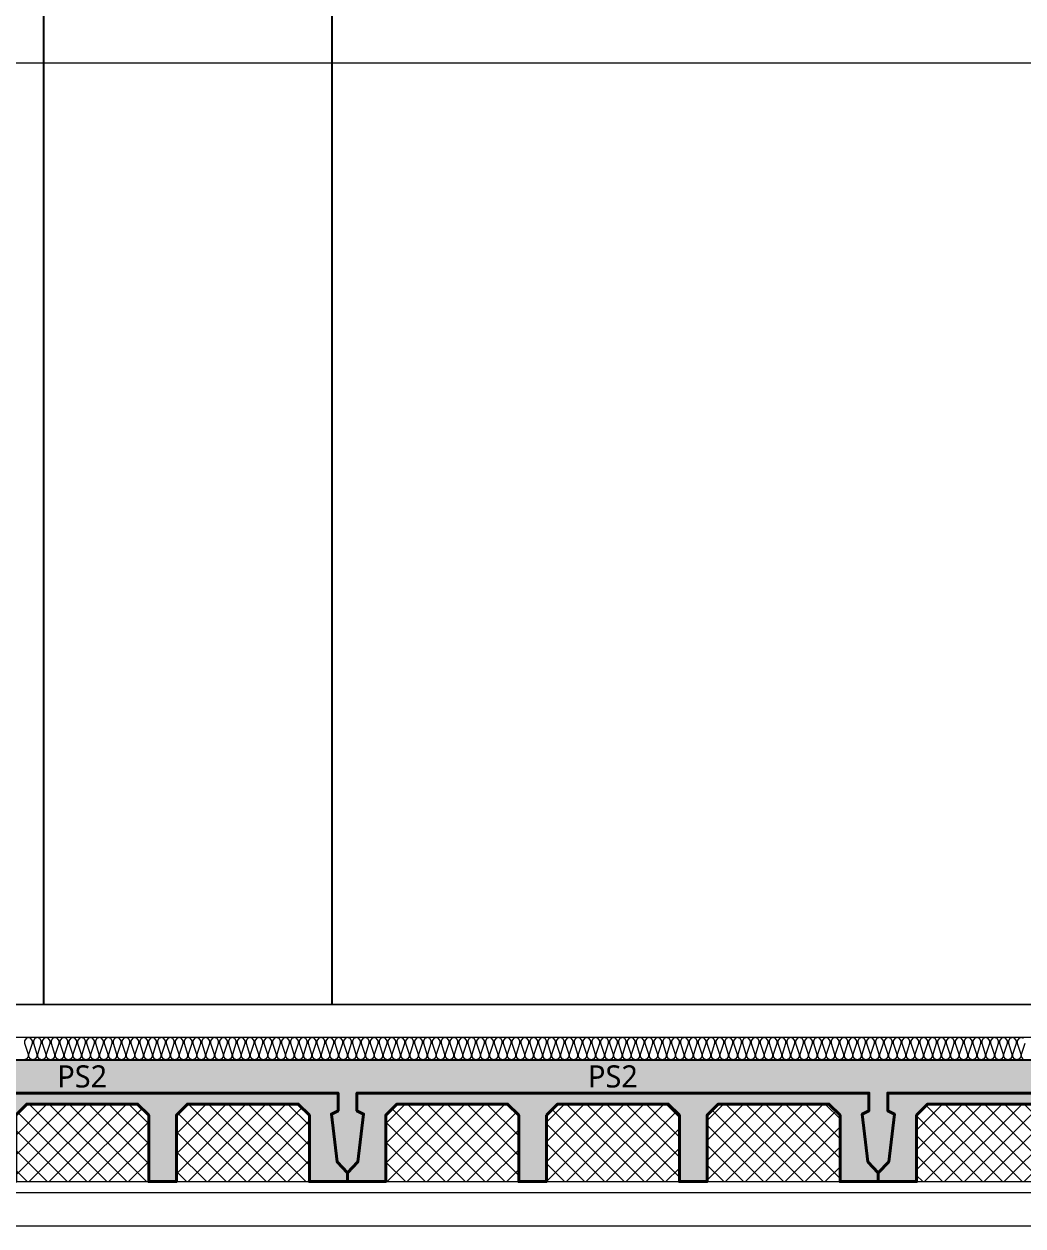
# Model space of a CAD drawing. Header units: millimetres. Extents: x 0 to 420000, y 0 to 297000.
# Drawn here: x 177273 to 181780, y 33450 to 38875 of the extents above; entities that cross this region are included whole.
import ezdxf
from ezdxf.enums import TextEntityAlignment as Align

# ---------------------------------------------------------------- set-up
doc = ezdxf.new("R2010")
doc.units = ezdxf.units.MM
doc.linetypes.add('0731_main_plan$0$form_$0$y-Landschaft$0$_$1$20120914_Verkehrsflächen_Grün$0$20120628_xref - Gammel$1$3_H-GL_F1_U3 - Default$0${ Offset Lines }', pattern=[0])
doc.linetypes.add('CEN', pattern=[62, 60, -1, 0, -1])
for name, color, linetype, lineweight in [('A-AXIS-LINE', 1, 'CEN', 15), ('A-CONC-LIN1', 2, 'Continuous', 40), ('A-CONC-LIN2', 7, 'Continuous', 25), ('A-ELEV-LIN2', 7, 'Continuous', 25), ('A-XXXX-FIN2', 6, 'Continuous', 20), ('A-XXXX-INSL1', 15, 'Continuous', 18), ('A-XXXX-INSL2', 8, 'Continuous', 18)]:
    doc.layers.add(name, color=color, linetype=linetype, lineweight=lineweight)
doc.layers.add('A-CONC-SOLD', color=253, linetype='CEN')
doc.layers.add('A-XXXX-NPLT', color=144, linetype='Continuous', lineweight=15, plot=False)
doc.styles.add('맑은고딕', font='')
doc.styles.get('맑은고딕').set_extended_font_data('Malgun Gothic')

# ---------------------------------------------------------------- blocks, each defined once
blk = doc.blocks.new('axis(211208)')
at = {"layer": 'A-AXIS-LINE', "ltscale": 1000}
for p, q in [((4631788.1, -426868.7), (4955413.1, -426868.7)), ((4631788.1, -431118.7), (4955413.1, -431118.7)), ((4631788.1, -432118.7), (4955413.1, -432118.7))]:
    blk.add_line(p, q, dxfattribs=at)
blk = doc.blocks.new('PS2')
at = {"layer": 'A-CONC-SOLD'}
h = blk.add_hatch(color=256, dxfattribs=at)
h.dxf.hatch_style = 1
h.paths.add_polyline_path([(1197.5, 0), (-1197.5, 0), (-1197.5, -510), (-1150.5, -460), (-1125, -245), (-1155, -230), (-1155, -150), (1155, -150), (1155, -230), (1125, -245), (1150.5, -460), (1197.5, -510)])
h = blk.add_hatch(color=256, dxfattribs=at)
h.dxf.hatch_style = 1
h.paths.add_polyline_path([(-1150.5, -460), (-1197.5, -510), (-1197.5, -550), (-1025, -550), (-1025, -510), (-1025, -250), (-975, -200), (-475, -200), (-425, -250), (-425, -510), (-425, -550), (-300, -550), (-300, -510), (-300, -250), (-250, -200), (250, -200), (300, -250), (300, -510), (300, -550), (425, -550), (425, -510), (425, -250), (475, -200), (975, -200), (1025, -250), (1025, -510), (1025, -550), (1197.5, -550), (1197.5, -510), (1150.5, -460), (1125, -245), (1155, -230), (1155, -150), (-1155, -150), (-1155, -230), (-1125, -245)])
at = {"layer": 'A-XXXX-INSL2'}
h = blk.add_hatch(dxfattribs=at)
h.set_pattern_fill('ANSI37', color=256, scale=20)
h.set_pattern_definition([(45, (-289951.5, -41968), (-44.90128, 44.90128), []), (135, (-289951.5, -41968), (-44.90128, -44.90128), [])])
h.paths.add_polyline_path([(-975, -200), (-1025, -250), (-1025, -510), (-1025, -550), (-425, -550), (-425, -510), (-425, -250), (-475, -200)])
h.paths.add_polyline_path([(-250, -200), (-300, -250), (-300, -510), (-300, -550), (300, -550), (300, -510), (300, -250), (250, -200)])
h.paths.add_polyline_path([(425, -510), (425, -550), (1025, -550), (1025, -510), (1025, -250), (975, -200), (475, -200), (425, -250)])
at = {"layer": 'A-CONC-LIN1', "color": 2, "linetype": '0731_main_plan$0$form_$0$y-Landschaft$0$_$1$20120914_Verkehrsflächen_Grün$0$20120628_xref - Gammel$1$3_H-GL_F1_U3 - Default$0${ Offset Lines }'}
blk.add_lwpolyline([(-300, -250), (-300, -510), (-300, -510), (-300, -550), (-425, -550), (-425, -510), (-425, -510), (-425, -250), (-475, -200), (-975, -200), (-1025, -250), (-1025, -510), (-1025, -510), (-1025, -550), (-1197.5, -550), (-1197.5, -510), (-1150.5, -460), (-1125, -245), (-1155, -230), (-1155, -150), (1155, -150), (1155, -230), (1125, -245), (1150.5, -460), (1197.5, -510), (1197.5, -550), (1025, -550), (1025, -510), (1025, -510), (1025, -250), (975, -200), (475, -200), (425, -250), (425, -510), (425, -510), (425, -550), (300, -550), (300, -510), (300, -510), (300, -250), (250, -200), (-250, -200)], close=True, dxfattribs=at)
at = {"layer": 'A-CONC-LIN2'}
blk.add_line((-1197.5, 0), (1197.5, 0), dxfattribs=at)
at = {"layer": 'A-XXXX-NPLT'}
for p, q in [((-1025, -550), (-425, -550)), ((-300, -550), (300, -550)), ((425, -550), (1025, -550))]:
    blk.add_line(p, q, dxfattribs=at)
at = {"layer": 'A-XXXX-NPLT', "style": '맑은고딕'}
blk.add_text('PS2', height=100, dxfattribs=at).set_placement((0, -75), align=Align.MIDDLE)
blk = doc.blocks.new('지하2층')
at = {"layer": 'A-XXXX-FIN2'}
blk.add_line((4758723.8, -391118.7), (4737273.8, -391118.7), dxfattribs=at)
at = {"layer": 'A-XXXX-INSL1'}
blk.add_lwpolyline([(4758623.8, -391968.7), (4741073.8, -391968.7)], dxfattribs=at)
at = {"layer": 'A-XXXX-INSL2'}
blk.add_line((4758623.8, -391268.7), (4681723.8, -391268.7), dxfattribs=at)
for points in [[(4752092.8, -391364.7), (4752085.8, -391354.7), (4752085.8, -391343.7), (4752101.8, -391293.7)], [(4752094.8, -391272.7), (4752083.8, -391268.7), (4752072.8, -391272.7), (4752065.8, -391282.7), (4752065.8, -391293.7), (4752081.8, -391343.7), (4752081.8, -391354.7), (4752074.8, -391364.7), (4752063.8, -391368.7), (4752052.8, -391364.7), (4752045.8, -391354.7), (4752045.8, -391343.7), (4752061.8, -391293.7), (4752061.8, -391282.7), (4752054.8, -391272.7), (4752043.8, -391268.7), (4752032.8, -391272.7), (4752025.8, -391282.7), (4752025.8, -391293.7), (4752041.8, -391343.7), (4752041.8, -391354.7), (4752034.8, -391364.7), (4752023.8, -391368.7), (4752012.8, -391364.7), (4752005.8, -391354.7), (4752005.8, -391343.7), (4752021.8, -391293.7), (4752021.8, -391282.7), (4752014.8, -391272.7), (4752003.8, -391268.7), (4751992.8, -391272.7), (4751985.8, -391282.7), (4751985.8, -391293.7), (4752001.8, -391343.7), (4752001.8, -391354.7), (4751994.8, -391364.7), (4751983.8, -391368.7), (4751972.8, -391364.7), (4751965.8, -391354.7), (4751965.8, -391343.7), (4751981.8, -391293.7), (4751981.8, -391282.7), (4751974.8, -391272.7), (4751963.8, -391268.7), (4751952.8, -391272.7), (4751945.8, -391282.7), (4751945.8, -391293.7), (4751961.8, -391343.7), (4751961.8, -391354.7), (4751954.8, -391364.7), (4751943.8, -391368.7), (4751932.8, -391364.7), (4751925.8, -391354.7), (4751925.8, -391343.7), (4751941.8, -391293.7), (4751941.8, -391282.7), (4751934.8, -391272.7), (4751923.8, -391268.7), (4751912.8, -391272.7), (4751905.8, -391282.7), (4751905.8, -391293.7), (4751921.8, -391343.7), (4751921.8, -391354.7), (4751914.8, -391364.7), (4751903.8, -391368.7), (4751892.8, -391364.7), (4751885.8, -391354.7), (4751885.8, -391343.7), (4751901.8, -391293.7), (4751901.8, -391282.7), (4751894.8, -391272.7), (4751883.8, -391268.7), (4751872.8, -391272.7), (4751865.8, -391282.7), (4751865.8, -391293.7), (4751881.8, -391343.7), (4751881.8, -391354.7), (4751874.8, -391364.7), (4751863.8, -391368.7), (4751852.8, -391364.7), (4751845.8, -391354.7), (4751845.8, -391343.7), (4751861.8, -391293.7), (4751861.8, -391282.7), (4751854.8, -391272.7), (4751843.8, -391268.7), (4751832.8, -391272.7), (4751825.8, -391282.7), (4751825.8, -391293.7), (4751841.8, -391343.7), (4751841.8, -391354.7), (4751834.8, -391364.7), (4751823.8, -391368.7), (4751812.8, -391364.7), (4751805.8, -391354.7), (4751805.8, -391343.7), (4751821.8, -391293.7), (4751821.8, -391282.7), (4751814.8, -391272.7), (4751803.8, -391268.7), (4751792.8, -391272.7), (4751785.8, -391282.7), (4751785.8, -391293.7), (4751801.8, -391343.7), (4751801.8, -391354.7), (4751794.8, -391364.7), (4751783.8, -391368.7), (4751772.8, -391364.7), (4751765.8, -391354.7), (4751765.8, -391343.7), (4751781.8, -391293.7), (4751781.8, -391282.7), (4751774.8, -391272.7), (4751763.8, -391268.7), (4751752.8, -391272.7), (4751745.8, -391282.7), (4751745.8, -391293.7), (4751761.8, -391343.7), (4751761.8, -391354.7), (4751754.8, -391364.7), (4751743.8, -391368.7), (4751732.8, -391364.7), (4751725.8, -391354.7), (4751725.8, -391343.7), (4751741.8, -391293.7), (4751741.8, -391282.7), (4751734.8, -391272.7), (4751723.8, -391268.7), (4751712.8, -391272.7), (4751705.8, -391282.7), (4751705.8, -391293.7), (4751721.8, -391343.7), (4751721.8, -391354.7), (4751714.8, -391364.7), (4751703.8, -391368.7), (4751692.8, -391364.7), (4751685.8, -391354.7), (4751685.8, -391343.7), (4751701.8, -391293.7), (4751701.8, -391282.7), (4751694.8, -391272.7), (4751683.8, -391268.7), (4751672.8, -391272.7), (4751665.8, -391282.7), (4751665.8, -391293.7), (4751681.8, -391343.7), (4751681.8, -391354.7), (4751674.8, -391364.7), (4751663.8, -391368.7), (4751652.8, -391364.7), (4751645.8, -391354.7), (4751645.8, -391343.7), (4751661.8, -391293.7), (4751661.8, -391282.7), (4751654.8, -391272.7), (4751643.8, -391268.7), (4751632.8, -391272.7), (4751625.8, -391282.7), (4751625.8, -391293.7), (4751641.8, -391343.7), (4751641.8, -391354.7), (4751634.8, -391364.7), (4751623.8, -391368.7), (4751612.8, -391364.7), (4751605.8, -391354.7), (4751605.8, -391343.7), (4751621.8, -391293.7), (4751621.8, -391282.7), (4751614.8, -391272.7), (4751603.8, -391268.7), (4751592.8, -391272.7), (4751585.8, -391282.7), (4751585.8, -391293.7), (4751601.8, -391343.7), (4751601.8, -391354.7), (4751594.8, -391364.7), (4751583.8, -391368.7), (4751572.8, -391364.7), (4751565.8, -391354.7), (4751565.8, -391343.7), (4751581.8, -391293.7), (4751581.8, -391282.7), (4751574.8, -391272.7), (4751563.8, -391268.7), (4751552.8, -391272.7), (4751545.8, -391282.7), (4751545.8, -391293.7), (4751561.8, -391343.7), (4751561.8, -391354.7), (4751554.8, -391364.7), (4751543.8, -391368.7), (4751532.8, -391364.7), (4751525.8, -391354.7), (4751525.8, -391343.7), (4751541.8, -391293.7), (4751541.8, -391282.7), (4751534.8, -391272.7), (4751523.8, -391268.7), (4751512.8, -391272.7), (4751505.8, -391282.7), (4751505.8, -391293.7), (4751521.8, -391343.7), (4751521.8, -391354.7), (4751514.8, -391364.7), (4751503.8, -391368.7), (4751492.8, -391364.7), (4751485.8, -391354.7), (4751485.8, -391343.7), (4751501.8, -391293.7), (4751501.8, -391282.7), (4751494.8, -391272.7), (4751483.8, -391268.7), (4751472.8, -391272.7), (4751465.8, -391282.7), (4751465.8, -391293.7), (4751481.8, -391343.7), (4751481.8, -391354.7), (4751474.8, -391364.7), (4751463.8, -391368.7), (4751452.8, -391364.7), (4751445.8, -391354.7), (4751445.8, -391343.7), (4751461.8, -391293.7), (4751461.8, -391282.7), (4751454.8, -391272.7), (4751443.8, -391268.7), (4751432.8, -391272.7), (4751425.8, -391282.7), (4751425.8, -391293.7), (4751441.8, -391343.7), (4751441.8, -391354.7), (4751434.8, -391364.7), (4751423.8, -391368.7), (4751412.8, -391364.7), (4751405.8, -391354.7), (4751405.8, -391343.7), (4751421.8, -391293.7), (4751421.8, -391282.7), (4751414.8, -391272.7), (4751403.8, -391268.7), (4751392.8, -391272.7), (4751385.8, -391282.7), (4751385.8, -391293.7), (4751401.8, -391343.7), (4751401.8, -391354.7), (4751394.8, -391364.7), (4751383.8, -391368.7), (4751372.8, -391364.7), (4751365.8, -391354.7), (4751365.8, -391343.7), (4751381.8, -391293.7), (4751381.8, -391282.7), (4751374.8, -391272.7), (4751363.8, -391268.7), (4751352.8, -391272.7), (4751345.8, -391282.7), (4751345.8, -391293.7), (4751361.8, -391343.7), (4751361.8, -391354.7), (4751354.8, -391364.7), (4751343.8, -391368.7), (4751332.8, -391364.7), (4751325.8, -391354.7), (4751325.8, -391343.7), (4751341.8, -391293.7), (4751341.8, -391282.7), (4751334.8, -391272.7), (4751323.8, -391268.7), (4751312.8, -391272.7), (4751305.8, -391282.7), (4751305.8, -391293.7), (4751321.8, -391343.7), (4751321.8, -391354.7), (4751314.8, -391364.7), (4751303.8, -391368.7), (4751292.8, -391364.7), (4751285.8, -391354.7), (4751285.8, -391343.7), (4751301.8, -391293.7), (4751301.8, -391282.7), (4751294.8, -391272.7), (4751283.8, -391268.7), (4751272.8, -391272.7), (4751265.8, -391282.7), (4751265.8, -391293.7), (4751281.8, -391343.7), (4751281.8, -391354.7), (4751274.8, -391364.7), (4751263.8, -391368.7), (4751252.8, -391364.7), (4751245.8, -391354.7), (4751245.8, -391343.7), (4751261.8, -391293.7), (4751261.8, -391282.7), (4751254.8, -391272.7), (4751243.8, -391268.7), (4751232.8, -391272.7), (4751225.8, -391282.7), (4751225.8, -391293.7), (4751241.8, -391343.7), (4751241.8, -391354.7), (4751234.8, -391364.7), (4751223.8, -391368.7), (4751212.8, -391364.7), (4751205.8, -391354.7), (4751205.8, -391343.7), (4751221.8, -391293.7), (4751221.8, -391282.7), (4751214.8, -391272.7), (4751203.8, -391268.7), (4751192.8, -391272.7), (4751185.8, -391282.7), (4751185.8, -391293.7), (4751201.8, -391343.7), (4751201.8, -391354.7), (4751194.8, -391364.7), (4751183.8, -391368.7), (4751172.8, -391364.7), (4751165.8, -391354.7), (4751165.8, -391343.7), (4751181.8, -391293.7), (4751181.8, -391282.7), (4751174.8, -391272.7), (4751163.8, -391268.7), (4751152.8, -391272.7), (4751145.8, -391282.7), (4751145.8, -391293.7), (4751161.8, -391343.7), (4751161.8, -391354.7), (4751154.8, -391364.7), (4751143.8, -391368.7), (4751132.8, -391364.7), (4751125.8, -391354.7), (4751125.8, -391343.7), (4751141.8, -391293.7), (4751141.8, -391282.7), (4751134.8, -391272.7), (4751123.8, -391268.7), (4751112.8, -391272.7), (4751105.8, -391282.7), (4751105.8, -391293.7), (4751121.8, -391343.7), (4751121.8, -391354.7), (4751114.8, -391364.7), (4751103.8, -391368.7), (4751092.8, -391364.7), (4751085.8, -391354.7), (4751085.8, -391343.7), (4751101.8, -391293.7), (4751101.8, -391282.7), (4751094.8, -391272.7), (4751083.8, -391268.7), (4751072.8, -391272.7), (4751065.8, -391282.7), (4751065.8, -391293.7), (4751081.8, -391343.7), (4751081.8, -391354.7), (4751074.8, -391364.7), (4751063.8, -391368.7), (4751052.8, -391364.7), (4751045.8, -391354.7), (4751045.8, -391343.7), (4751061.8, -391293.7), (4751061.8, -391282.7), (4751054.8, -391272.7), (4751043.8, -391268.7), (4751032.8, -391272.7), (4751025.8, -391282.7), (4751025.8, -391293.7), (4751041.8, -391343.7), (4751041.8, -391354.7), (4751034.8, -391364.7), (4751023.8, -391368.7), (4751012.8, -391364.7), (4751005.8, -391354.7), (4751005.8, -391343.7), (4751021.8, -391293.7), (4751021.8, -391282.7), (4751014.8, -391272.7), (4751003.8, -391268.7), (4750992.8, -391272.7), (4750985.8, -391282.7), (4750985.8, -391293.7), (4751001.8, -391343.7), (4751001.8, -391354.7), (4750994.8, -391364.7), (4750983.8, -391368.7), (4750972.8, -391364.7), (4750965.8, -391354.7), (4750965.8, -391343.7), (4750981.8, -391293.7), (4750981.8, -391282.7), (4750974.8, -391272.7), (4750963.8, -391268.7), (4750952.8, -391272.7), (4750945.8, -391282.7), (4750945.8, -391293.7), (4750961.8, -391343.7), (4750961.8, -391354.7), (4750954.8, -391364.7), (4750943.8, -391368.7), (4750932.8, -391364.7), (4750925.8, -391354.7), (4750925.8, -391343.7), (4750941.8, -391293.7), (4750941.8, -391282.7), (4750934.8, -391272.7), (4750923.8, -391268.7), (4750912.8, -391272.7), (4750905.8, -391282.7), (4750905.8, -391293.7), (4750921.8, -391343.7), (4750921.8, -391354.7), (4750914.8, -391364.7), (4750903.8, -391368.7), (4750892.8, -391364.7), (4750885.8, -391354.7), (4750885.8, -391343.7), (4750901.8, -391293.7), (4750901.8, -391282.7), (4750894.8, -391272.7), (4750883.8, -391268.7), (4750872.8, -391272.7), (4750865.8, -391282.7), (4750865.8, -391293.7), (4750881.8, -391343.7), (4750881.8, -391354.7), (4750874.8, -391364.7), (4750863.8, -391368.7), (4750852.8, -391364.7), (4750845.8, -391354.7), (4750845.8, -391343.7), (4750861.8, -391293.7), (4750861.8, -391282.7), (4750854.8, -391272.7), (4750843.8, -391268.7), (4750832.8, -391272.7), (4750825.8, -391282.7), (4750825.8, -391293.7), (4750841.8, -391343.7), (4750841.8, -391354.7), (4750834.8, -391364.7), (4750823.8, -391368.7), (4750812.8, -391364.7), (4750805.8, -391354.7), (4750805.8, -391343.7), (4750821.8, -391293.7), (4750821.8, -391282.7), (4750814.8, -391272.7), (4750803.8, -391268.7), (4750792.8, -391272.7), (4750785.8, -391282.7), (4750785.8, -391293.7), (4750801.8, -391343.7), (4750801.8, -391354.7), (4750794.8, -391364.7), (4750783.8, -391368.7), (4750772.8, -391364.7), (4750765.8, -391354.7), (4750765.8, -391343.7), (4750781.8, -391293.7), (4750781.8, -391282.7), (4750774.8, -391272.7), (4750763.8, -391268.7), (4750752.8, -391272.7), (4750745.8, -391282.7), (4750745.8, -391293.7), (4750761.8, -391343.7), (4750761.8, -391354.7), (4750754.8, -391364.7), (4750743.8, -391368.7), (4750732.8, -391364.7), (4750725.8, -391354.7), (4750725.8, -391343.7), (4750741.8, -391293.7), (4750741.8, -391282.7), (4750734.8, -391272.7), (4750723.8, -391268.7), (4750712.8, -391272.7), (4750705.8, -391282.7), (4750705.8, -391293.7), (4750721.8, -391343.7), (4750721.8, -391354.7), (4750714.8, -391364.7), (4750703.8, -391368.7), (4750692.8, -391364.7), (4750685.8, -391354.7), (4750685.8, -391343.7), (4750701.8, -391293.7), (4750701.8, -391282.7), (4750694.8, -391272.7), (4750683.8, -391268.7), (4750672.8, -391272.7), (4750665.8, -391282.7), (4750665.8, -391293.7), (4750681.8, -391343.7), (4750681.8, -391354.7), (4750674.8, -391364.7), (4750663.8, -391368.7), (4750652.8, -391364.7), (4750645.8, -391354.7), (4750645.8, -391343.7), (4750661.8, -391293.7), (4750661.8, -391282.7), (4750654.8, -391272.7), (4750643.8, -391268.7), (4750632.8, -391272.7), (4750625.8, -391282.7), (4750625.8, -391293.7), (4750641.8, -391343.7), (4750641.8, -391354.7), (4750634.8, -391364.7), (4750623.8, -391368.7), (4750612.8, -391364.7), (4750605.8, -391354.7), (4750605.8, -391343.7), (4750621.8, -391293.7), (4750621.8, -391282.7), (4750614.8, -391272.7), (4750603.8, -391268.7), (4750592.8, -391272.7), (4750585.8, -391282.7), (4750585.8, -391293.7), (4750601.8, -391343.7), (4750601.8, -391354.7), (4750594.8, -391364.7), (4750583.8, -391368.7), (4750572.8, -391364.7), (4750565.8, -391354.7), (4750565.8, -391343.7), (4750581.8, -391293.7), (4750581.8, -391282.7), (4750574.8, -391272.7), (4750563.8, -391268.7), (4750552.8, -391272.7), (4750545.8, -391282.7), (4750545.8, -391293.7), (4750561.8, -391343.7), (4750561.8, -391354.7), (4750554.8, -391364.7), (4750543.8, -391368.7), (4750532.8, -391364.7), (4750525.8, -391354.7), (4750525.8, -391343.7), (4750541.8, -391293.7), (4750541.8, -391282.7), (4750534.8, -391272.7), (4750523.8, -391268.7), (4750512.8, -391272.7), (4750505.8, -391282.7), (4750505.8, -391293.7), (4750521.8, -391343.7), (4750521.8, -391354.7), (4750514.8, -391364.7), (4750503.8, -391368.7), (4750492.8, -391364.7), (4750485.8, -391354.7), (4750485.8, -391343.7), (4750501.8, -391293.7), (4750501.8, -391282.7), (4750494.8, -391272.7), (4750483.8, -391268.7), (4750472.8, -391272.7), (4750465.8, -391282.7), (4750465.8, -391293.7), (4750481.8, -391343.7), (4750481.8, -391354.7), (4750474.8, -391364.7), (4750463.8, -391368.7), (4750452.8, -391364.7), (4750445.8, -391354.7), (4750445.8, -391343.7), (4750461.8, -391293.7), (4750461.8, -391282.7), (4750454.8, -391272.7), (4750443.8, -391268.7), (4750432.8, -391272.7), (4750425.8, -391282.7), (4750425.8, -391293.7), (4750441.8, -391343.7), (4750441.8, -391354.7), (4750434.8, -391364.7), (4750423.8, -391368.7), (4750412.8, -391364.7), (4750405.8, -391354.7), (4750405.8, -391343.7), (4750421.8, -391293.7), (4750421.8, -391282.7), (4750414.8, -391272.7), (4750403.8, -391268.7), (4750392.8, -391272.7), (4750385.8, -391282.7), (4750385.8, -391293.7), (4750401.8, -391343.7), (4750401.8, -391354.7), (4750394.8, -391364.7), (4750383.8, -391368.7), (4750372.8, -391364.7), (4750365.8, -391354.7), (4750365.8, -391343.7), (4750381.8, -391293.7), (4750381.8, -391282.7), (4750374.8, -391272.7), (4750363.8, -391268.7), (4750352.8, -391272.7), (4750345.8, -391282.7), (4750345.8, -391293.7), (4750361.8, -391343.7), (4750361.8, -391354.7), (4750354.8, -391364.7), (4750343.8, -391368.7), (4750332.8, -391364.7), (4750325.8, -391354.7), (4750325.8, -391343.7), (4750341.8, -391293.7), (4750341.8, -391282.7), (4750334.8, -391272.7), (4750323.8, -391268.7), (4750312.8, -391272.7), (4750305.8, -391282.7), (4750305.8, -391293.7), (4750321.8, -391343.7), (4750321.8, -391354.7), (4750314.8, -391364.7), (4750303.8, -391368.7), (4750292.8, -391364.7), (4750285.8, -391354.7), (4750285.8, -391343.7), (4750301.8, -391293.7), (4750301.8, -391282.7), (4750294.8, -391272.7), (4750283.8, -391268.7), (4750272.8, -391272.7), (4750265.8, -391282.7), (4750265.8, -391293.7), (4750281.8, -391343.7), (4750281.8, -391354.7), (4750274.8, -391364.7), (4750263.8, -391368.7), (4750252.8, -391364.7), (4750245.8, -391354.7), (4750245.8, -391343.7), (4750261.8, -391293.7), (4750261.8, -391282.7), (4750254.8, -391272.7), (4750243.8, -391268.7), (4750232.8, -391272.7), (4750225.8, -391282.7), (4750225.8, -391293.7), (4750241.8, -391343.7), (4750241.8, -391354.7), (4750234.8, -391364.7), (4750223.8, -391368.7), (4750212.8, -391364.7), (4750205.8, -391354.7), (4750205.8, -391343.7), (4750221.8, -391293.7), (4750221.8, -391282.7), (4750214.8, -391272.7), (4750203.8, -391268.7), (4750192.8, -391272.7), (4750185.8, -391282.7), (4750185.8, -391293.7), (4750201.8, -391343.7), (4750201.8, -391354.7), (4750194.8, -391364.7), (4750183.8, -391368.7), (4750172.8, -391364.7), (4750165.8, -391354.7), (4750165.8, -391343.7), (4750181.8, -391293.7), (4750181.8, -391282.7), (4750174.8, -391272.7), (4750163.8, -391268.7), (4750152.8, -391272.7), (4750145.8, -391282.7), (4750145.8, -391293.7), (4750161.8, -391343.7), (4750161.8, -391354.7), (4750154.8, -391364.7), (4750143.8, -391368.7), (4750132.8, -391364.7), (4750125.8, -391354.7), (4750125.8, -391343.7), (4750141.8, -391293.7), (4750141.8, -391282.7), (4750134.8, -391272.7), (4750123.8, -391268.7), (4750112.8, -391272.7), (4750105.8, -391282.7), (4750105.8, -391293.7), (4750121.8, -391343.7), (4750121.8, -391354.7), (4750114.8, -391364.7), (4750103.8, -391368.7), (4750092.8, -391364.7), (4750085.8, -391354.7), (4750085.8, -391343.7), (4750101.8, -391293.7), (4750101.8, -391282.7), (4750094.8, -391272.7), (4750083.8, -391268.7), (4750072.8, -391272.7), (4750065.8, -391282.7), (4750065.8, -391293.7), (4750081.8, -391343.7), (4750081.8, -391354.7), (4750074.8, -391364.7), (4750063.8, -391368.7), (4750052.8, -391364.7), (4750045.8, -391354.7), (4750045.8, -391343.7), (4750061.8, -391293.7), (4750061.8, -391282.7), (4750054.8, -391272.7), (4750043.8, -391268.7), (4750032.8, -391272.7), (4750025.8, -391282.7), (4750025.8, -391293.7), (4750041.8, -391343.7), (4750041.8, -391354.7), (4750034.8, -391364.7), (4750023.8, -391368.7), (4750012.8, -391364.7), (4750005.8, -391354.7), (4750005.8, -391343.7), (4750021.8, -391293.7), (4750021.8, -391282.7), (4750014.8, -391272.7), (4750003.8, -391268.7), (4749992.8, -391272.7), (4749985.8, -391282.7), (4749985.8, -391293.7), (4750001.8, -391343.7), (4750001.8, -391354.7), (4749994.8, -391364.7), (4749983.8, -391368.7), (4749972.8, -391364.7), (4749965.8, -391354.7), (4749965.8, -391343.7), (4749981.8, -391293.7), (4749981.8, -391282.7), (4749974.8, -391272.7), (4749963.8, -391268.7), (4749952.8, -391272.7), (4749945.8, -391282.7), (4749945.8, -391293.7), (4749961.8, -391343.7), (4749961.8, -391354.7), (4749954.8, -391364.7), (4749943.8, -391368.7), (4749932.8, -391364.7), (4749925.8, -391354.7), (4749925.8, -391343.7), (4749941.8, -391293.7), (4749941.8, -391282.7), (4749934.8, -391272.7), (4749923.8, -391268.7), (4749912.8, -391272.7), (4749905.8, -391282.7), (4749905.8, -391293.7), (4749921.8, -391343.7), (4749921.8, -391354.7), (4749914.8, -391364.7), (4749903.8, -391368.7), (4749892.8, -391364.7), (4749885.8, -391354.7), (4749885.8, -391343.7), (4749901.8, -391293.7), (4749901.8, -391282.7), (4749894.8, -391272.7), (4749883.8, -391268.7), (4749872.8, -391272.7), (4749865.8, -391282.7), (4749865.8, -391293.7), (4749881.8, -391343.7), (4749881.8, -391354.7), (4749874.8, -391364.7), (4749863.8, -391368.7), (4749852.8, -391364.7), (4749845.8, -391354.7), (4749845.8, -391343.7), (4749861.8, -391293.7), (4749861.8, -391282.7), (4749854.8, -391272.7), (4749843.8, -391268.7), (4749832.8, -391272.7), (4749825.8, -391282.7), (4749825.8, -391293.7), (4749841.8, -391343.7), (4749841.8, -391354.7), (4749834.8, -391364.7), (4749823.8, -391368.7), (4749812.8, -391364.7), (4749805.8, -391354.7), (4749805.8, -391343.7), (4749821.8, -391293.7), (4749821.8, -391282.7), (4749814.8, -391272.7), (4749803.8, -391268.7), (4749792.8, -391272.7), (4749785.8, -391282.7), (4749785.8, -391293.7), (4749801.8, -391343.7), (4749801.8, -391354.7), (4749794.8, -391364.7), (4749783.8, -391368.7), (4749772.8, -391364.7), (4749765.8, -391354.7), (4749765.8, -391343.7), (4749781.8, -391293.7), (4749781.8, -391282.7), (4749774.8, -391272.7), (4749763.8, -391268.7), (4749752.8, -391272.7), (4749745.8, -391282.7), (4749745.8, -391293.7), (4749761.8, -391343.7), (4749761.8, -391354.7), (4749754.8, -391364.7), (4749743.8, -391368.7), (4749732.8, -391364.7), (4749725.8, -391354.7), (4749725.8, -391343.7), (4749741.8, -391293.7), (4749741.8, -391282.7), (4749734.8, -391272.7), (4749723.8, -391268.7), (4749712.8, -391272.7), (4749705.8, -391282.7), (4749705.8, -391293.7), (4749721.8, -391343.7), (4749721.8, -391354.7), (4749714.8, -391364.7), (4749703.8, -391368.7), (4749692.8, -391364.7), (4749685.8, -391354.7), (4749685.8, -391343.7), (4749701.8, -391293.7), (4749701.8, -391282.7), (4749694.8, -391272.7), (4749683.8, -391268.7), (4749672.8, -391272.7), (4749665.8, -391282.7), (4749665.8, -391293.7), (4749681.8, -391343.7), (4749681.8, -391354.7), (4749674.8, -391364.7), (4749663.8, -391368.7), (4749652.8, -391364.7), (4749645.8, -391354.7), (4749645.8, -391343.7), (4749661.8, -391293.7), (4749661.8, -391282.7), (4749654.8, -391272.7), (4749643.8, -391268.7), (4749632.8, -391272.7), (4749625.8, -391282.7), (4749625.8, -391293.7), (4749641.8, -391343.7), (4749641.8, -391354.7), (4749634.8, -391364.7), (4749623.8, -391368.7), (4749612.8, -391364.7), (4749605.8, -391354.7), (4749605.8, -391343.7), (4749621.8, -391293.7), (4749621.8, -391282.7), (4749614.8, -391272.7), (4749603.8, -391268.7), (4749592.8, -391272.7), (4749585.8, -391282.7), (4749585.8, -391293.7), (4749601.8, -391343.7), (4749601.8, -391354.7), (4749594.8, -391364.7), (4749583.8, -391368.7), (4749572.8, -391364.7), (4749565.8, -391354.7), (4749565.8, -391343.7), (4749581.8, -391293.7), (4749581.8, -391282.7), (4749574.8, -391272.7), (4749563.8, -391268.7), (4749552.8, -391272.7), (4749545.8, -391282.7), (4749545.8, -391293.7), (4749561.8, -391343.7), (4749561.8, -391354.7), (4749554.8, -391364.7), (4749543.8, -391368.7), (4749532.8, -391364.7), (4749525.8, -391354.7), (4749525.8, -391343.7), (4749541.8, -391293.7), (4749541.8, -391282.7), (4749534.8, -391272.7), (4749523.8, -391268.7), (4749512.8, -391272.7), (4749505.8, -391282.7), (4749505.8, -391293.7), (4749521.8, -391343.7), (4749521.8, -391354.7), (4749514.8, -391364.7), (4749503.8, -391368.7), (4749492.8, -391364.7), (4749485.8, -391354.7), (4749485.8, -391343.7), (4749501.8, -391293.7), (4749501.8, -391282.7), (4749494.8, -391272.7), (4749483.8, -391268.7), (4749472.8, -391272.7), (4749465.8, -391282.7), (4749465.8, -391293.7), (4749481.8, -391343.7), (4749481.8, -391354.7), (4749474.8, -391364.7), (4749463.8, -391368.7), (4749452.8, -391364.7), (4749445.8, -391354.7), (4749445.8, -391343.7), (4749461.8, -391293.7), (4749461.8, -391282.7), (4749454.8, -391272.7), (4749443.8, -391268.7), (4749432.8, -391272.7), (4749425.8, -391282.7), (4749425.8, -391293.7), (4749441.8, -391343.7), (4749441.8, -391354.7), (4749434.8, -391364.7), (4749423.8, -391368.7), (4749412.8, -391364.7), (4749405.8, -391354.7), (4749405.8, -391343.7), (4749421.8, -391293.7), (4749421.8, -391282.7), (4749414.8, -391272.7), (4749403.8, -391268.7), (4749392.8, -391272.7), (4749385.8, -391282.7), (4749385.8, -391293.7), (4749401.8, -391343.7), (4749401.8, -391354.7), (4749394.8, -391364.7), (4749383.8, -391368.7), (4749372.8, -391364.7), (4749365.8, -391354.7), (4749365.8, -391343.7), (4749381.8, -391293.7), (4749381.8, -391282.7), (4749374.8, -391272.7), (4749363.8, -391268.7), (4749352.8, -391272.7), (4749345.8, -391282.7), (4749345.8, -391293.7), (4749361.8, -391343.7), (4749361.8, -391354.7), (4749354.8, -391364.7), (4749343.8, -391368.7), (4749332.8, -391364.7), (4749325.8, -391354.7), (4749325.8, -391343.7), (4749341.8, -391293.7), (4749341.8, -391282.7), (4749334.8, -391272.7), (4749323.8, -391268.7), (4749312.8, -391272.7), (4749305.8, -391282.7), (4749305.8, -391293.7), (4749321.8, -391343.7), (4749321.8, -391354.7), (4749314.8, -391364.7), (4749303.8, -391368.7), (4749292.8, -391364.7), (4749285.8, -391354.7), (4749285.8, -391343.7), (4749301.8, -391293.7), (4749301.8, -391282.7), (4749294.8, -391272.7), (4749283.8, -391268.7), (4749272.8, -391272.7), (4749265.8, -391282.7), (4749265.8, -391293.7), (4749281.8, -391343.7), (4749281.8, -391354.7), (4749274.8, -391364.7), (4749263.8, -391368.7), (4749252.8, -391364.7), (4749245.8, -391354.7), (4749245.8, -391343.7), (4749261.8, -391293.7), (4749261.8, -391282.7), (4749254.8, -391272.7), (4749243.8, -391268.7), (4749232.8, -391272.7), (4749225.8, -391282.7), (4749225.8, -391293.7), (4749241.8, -391343.7), (4749241.8, -391354.7), (4749234.8, -391364.7), (4749223.8, -391368.7), (4749212.8, -391364.7), (4749205.8, -391354.7), (4749205.8, -391343.7), (4749221.8, -391293.7), (4749221.8, -391282.7), (4749214.8, -391272.7), (4749203.8, -391268.7), (4749192.8, -391272.7), (4749185.8, -391282.7), (4749185.8, -391293.7), (4749201.8, -391343.7), (4749201.8, -391354.7), (4749194.8, -391364.7), (4749183.8, -391368.7), (4749172.8, -391364.7), (4749165.8, -391354.7), (4749165.8, -391343.7), (4749181.8, -391293.7), (4749181.8, -391282.7), (4749174.8, -391272.7), (4749163.8, -391268.7), (4749152.8, -391272.7), (4749145.8, -391282.7), (4749145.8, -391293.7), (4749161.8, -391343.7), (4749161.8, -391354.7), (4749154.8, -391364.7), (4749143.8, -391368.7), (4749132.8, -391364.7), (4749125.8, -391354.7), (4749125.8, -391343.7), (4749141.8, -391293.7), (4749141.8, -391282.7), (4749134.8, -391272.7), (4749123.8, -391268.7), (4749112.8, -391272.7), (4749105.8, -391282.7), (4749105.8, -391293.7), (4749121.8, -391343.7), (4749121.8, -391354.7), (4749114.8, -391364.7), (4749103.8, -391368.7), (4749092.8, -391364.7), (4749085.8, -391354.7), (4749085.8, -391343.7), (4749101.8, -391293.7), (4749101.8, -391282.7), (4749094.8, -391272.7), (4749083.8, -391268.7), (4749072.8, -391272.7), (4749065.8, -391282.7), (4749065.8, -391293.7), (4749081.8, -391343.7), (4749081.8, -391354.7), (4749074.8, -391364.7), (4749063.8, -391368.7), (4749052.8, -391364.7), (4749045.8, -391354.7), (4749045.8, -391343.7), (4749061.8, -391293.7), (4749061.8, -391282.7), (4749054.8, -391272.7), (4749043.8, -391268.7), (4749032.8, -391272.7), (4749025.8, -391282.7), (4749025.8, -391293.7), (4749041.8, -391343.7), (4749041.8, -391354.7), (4749034.8, -391364.7), (4749023.8, -391368.7), (4749012.8, -391364.7), (4749005.8, -391354.7), (4749005.8, -391343.7), (4749021.8, -391293.7), (4749021.8, -391282.7), (4749014.8, -391272.7), (4749003.8, -391268.7), (4748992.8, -391272.7), (4748985.8, -391282.7), (4748985.8, -391293.7), (4749001.8, -391343.7), (4749001.8, -391354.7), (4748994.8, -391364.7), (4748983.8, -391368.7), (4748972.8, -391364.7), (4748965.8, -391354.7), (4748965.8, -391343.7), (4748981.8, -391293.7), (4748981.8, -391282.7), (4748974.8, -391272.7), (4748963.8, -391268.7), (4748952.8, -391272.7), (4748945.8, -391282.7), (4748945.8, -391293.7), (4748961.8, -391343.7), (4748961.8, -391354.7), (4748954.8, -391364.7), (4748943.8, -391368.7), (4748932.8, -391364.7), (4748925.8, -391354.7), (4748925.8, -391343.7), (4748941.8, -391293.7), (4748941.8, -391282.7), (4748934.8, -391272.7), (4748923.8, -391268.7), (4748912.8, -391272.7), (4748905.8, -391282.7), (4748905.8, -391293.7), (4748921.8, -391343.7), (4748921.8, -391354.7), (4748914.8, -391364.7), (4748903.8, -391368.7), (4748892.8, -391364.7), (4748885.8, -391354.7), (4748885.8, -391343.7), (4748901.8, -391293.7), (4748901.8, -391282.7), (4748894.8, -391272.7), (4748883.8, -391268.7), (4748872.8, -391272.7), (4748865.8, -391282.7), (4748865.8, -391293.7), (4748881.8, -391343.7), (4748881.8, -391354.7), (4748874.8, -391364.7), (4748863.8, -391368.7), (4748852.8, -391364.7), (4748845.8, -391354.7), (4748845.8, -391343.7), (4748861.8, -391293.7), (4748861.8, -391282.7), (4748854.8, -391272.7), (4748843.8, -391268.7), (4748832.8, -391272.7), (4748825.8, -391282.7), (4748825.8, -391293.7), (4748841.8, -391343.7), (4748841.8, -391354.7), (4748834.8, -391364.7), (4748823.8, -391368.7), (4748812.8, -391364.7), (4748805.8, -391354.7), (4748805.8, -391343.7), (4748821.8, -391293.7), (4748821.8, -391282.7), (4748814.8, -391272.7), (4748803.8, -391268.7), (4748792.8, -391272.7), (4748785.8, -391282.7), (4748785.8, -391293.7), (4748801.8, -391343.7), (4748801.8, -391354.7), (4748794.8, -391364.7), (4748783.8, -391368.7), (4748772.8, -391364.7), (4748765.8, -391354.7), (4748765.8, -391343.7), (4748781.8, -391293.7), (4748781.8, -391282.7), (4748774.8, -391272.7), (4748763.8, -391268.7), (4748752.8, -391272.7), (4748745.8, -391282.7), (4748745.8, -391293.7), (4748761.8, -391343.7), (4748761.8, -391354.7), (4748754.8, -391364.7), (4748743.8, -391368.7), (4748732.8, -391364.7), (4748725.8, -391354.7), (4748725.8, -391343.7), (4748741.8, -391293.7), (4748741.8, -391282.7), (4748734.8, -391272.7), (4748723.8, -391268.7), (4748712.8, -391272.7), (4748705.8, -391282.7), (4748705.8, -391293.7), (4748721.8, -391343.7), (4748721.8, -391354.7), (4748714.8, -391364.7), (4748703.8, -391368.7), (4748692.8, -391364.7), (4748685.8, -391354.7), (4748685.8, -391343.7), (4748701.8, -391293.7), (4748701.8, -391282.7), (4748694.8, -391272.7), (4748683.8, -391268.7), (4748672.8, -391272.7), (4748665.8, -391282.7), (4748665.8, -391293.7), (4748681.8, -391343.7), (4748681.8, -391354.7), (4748674.8, -391364.7), (4748663.8, -391368.7), (4748652.8, -391364.7), (4748645.8, -391354.7), (4748645.8, -391343.7), (4748661.8, -391293.7), (4748661.8, -391282.7), (4748654.8, -391272.7), (4748643.8, -391268.7), (4748632.8, -391272.7), (4748625.8, -391282.7), (4748625.8, -391293.7), (4748641.8, -391343.7), (4748641.8, -391354.7), (4748634.8, -391364.7), (4748623.8, -391368.7), (4748612.8, -391364.7), (4748605.8, -391354.7), (4748605.8, -391343.7), (4748621.8, -391293.7), (4748621.8, -391282.7), (4748614.8, -391272.7), (4748603.8, -391268.7), (4748592.8, -391272.7), (4748585.8, -391282.7), (4748585.8, -391293.7), (4748601.8, -391343.7), (4748601.8, -391354.7), (4748594.8, -391364.7), (4748583.8, -391368.7), (4748572.8, -391364.7), (4748565.8, -391354.7), (4748565.8, -391343.7), (4748581.8, -391293.7), (4748581.8, -391282.7), (4748574.8, -391272.7), (4748563.8, -391268.7), (4748552.8, -391272.7), (4748545.8, -391282.7), (4748545.8, -391293.7), (4748561.8, -391343.7), (4748561.8, -391354.7), (4748554.8, -391364.7), (4748543.8, -391368.7), (4748532.8, -391364.7), (4748525.8, -391354.7), (4748525.8, -391343.7), (4748541.8, -391293.7), (4748541.8, -391282.7), (4748534.8, -391272.7), (4748523.8, -391268.7), (4748512.8, -391272.7), (4748505.8, -391282.7), (4748505.8, -391293.7), (4748521.8, -391343.7), (4748521.8, -391354.7), (4748514.8, -391364.7), (4748503.8, -391368.7), (4748492.8, -391364.7), (4748485.8, -391354.7), (4748485.8, -391343.7), (4748501.8, -391293.7), (4748501.8, -391282.7), (4748494.8, -391272.7), (4748483.8, -391268.7), (4748472.8, -391272.7), (4748465.8, -391282.7), (4748465.8, -391293.7), (4748481.8, -391343.7), (4748481.8, -391354.7), (4748474.8, -391364.7), (4748463.8, -391368.7), (4748452.8, -391364.7), (4748445.8, -391354.7), (4748445.8, -391343.7), (4748461.8, -391293.7), (4748461.8, -391282.7), (4748454.8, -391272.7), (4748443.8, -391268.7), (4748432.8, -391272.7), (4748425.8, -391282.7), (4748425.8, -391293.7), (4748441.8, -391343.7), (4748441.8, -391354.7), (4748434.8, -391364.7), (4748423.8, -391368.7), (4748412.8, -391364.7), (4748405.8, -391354.7), (4748405.8, -391343.7), (4748421.8, -391293.7), (4748421.8, -391282.7), (4748414.8, -391272.7), (4748403.8, -391268.7), (4748392.8, -391272.7), (4748385.8, -391282.7), (4748385.8, -391293.7), (4748401.8, -391343.7), (4748401.8, -391354.7), (4748394.8, -391364.7), (4748383.8, -391368.7), (4748372.8, -391364.7), (4748365.8, -391354.7), (4748365.8, -391343.7), (4748381.8, -391293.7), (4748381.8, -391282.7), (4748374.8, -391272.7), (4748363.8, -391268.7), (4748352.8, -391272.7), (4748345.8, -391282.7), (4748345.8, -391293.7), (4748361.8, -391343.7), (4748361.8, -391354.7), (4748354.8, -391364.7), (4748343.8, -391368.7), (4748332.8, -391364.7), (4748325.8, -391354.7), (4748325.8, -391343.7), (4748341.8, -391293.7), (4748341.8, -391282.7), (4748334.8, -391272.7), (4748323.8, -391268.7), (4748312.8, -391272.7), (4748305.8, -391282.7), (4748305.8, -391293.7), (4748321.8, -391343.7), (4748321.8, -391354.7), (4748314.8, -391364.7), (4748303.8, -391368.7), (4748292.8, -391364.7), (4748285.8, -391354.7), (4748285.8, -391343.7), (4748301.8, -391293.7), (4748301.8, -391282.7), (4748294.8, -391272.7), (4748283.8, -391268.7), (4748272.8, -391272.7), (4748265.8, -391282.7), (4748265.8, -391293.7), (4748281.8, -391343.7), (4748281.8, -391354.7), (4748274.8, -391364.7), (4748263.8, -391368.7), (4748252.8, -391364.7), (4748245.8, -391354.7), (4748245.8, -391343.7), (4748261.8, -391293.7), (4748261.8, -391282.7), (4748254.8, -391272.7), (4748243.8, -391268.7), (4748232.8, -391272.7), (4748225.8, -391282.7), (4748225.8, -391293.7), (4748241.8, -391343.7), (4748241.8, -391354.7), (4748234.8, -391364.7), (4748223.8, -391368.7), (4748212.8, -391364.7), (4748205.8, -391354.7), (4748205.8, -391343.7), (4748221.8, -391293.7), (4748221.8, -391282.7), (4748214.8, -391272.7), (4748203.8, -391268.7), (4748192.8, -391272.7), (4748185.8, -391282.7), (4748185.8, -391293.7), (4748201.8, -391343.7), (4748201.8, -391354.7), (4748194.8, -391364.7), (4748183.8, -391368.7), (4748172.8, -391364.7), (4748165.8, -391354.7), (4748165.8, -391343.7), (4748181.8, -391293.7), (4748181.8, -391282.7), (4748174.8, -391272.7), (4748163.8, -391268.7), (4748152.8, -391272.7), (4748145.8, -391282.7), (4748145.8, -391293.7), (4748161.8, -391343.7), (4748161.8, -391354.7), (4748154.8, -391364.7), (4748143.8, -391368.7), (4748132.8, -391364.7), (4748125.8, -391354.7), (4748125.8, -391343.7), (4748141.8, -391293.7), (4748141.8, -391282.7), (4748134.8, -391272.7), (4748123.8, -391268.7), (4748112.8, -391272.7), (4748105.8, -391282.7), (4748105.8, -391293.7), (4748121.8, -391343.7), (4748121.8, -391354.7), (4748114.8, -391364.7), (4748103.8, -391368.7), (4748092.8, -391364.7), (4748085.8, -391354.7), (4748085.8, -391343.7), (4748101.8, -391293.7), (4748101.8, -391282.7), (4748094.8, -391272.7), (4748083.8, -391268.7), (4748072.8, -391272.7), (4748065.8, -391282.7), (4748065.8, -391293.7), (4748081.8, -391343.7), (4748081.8, -391354.7), (4748074.8, -391364.7), (4748063.8, -391368.7), (4748052.8, -391364.7), (4748045.8, -391354.7), (4748045.8, -391343.7), (4748061.8, -391293.7), (4748061.8, -391282.7), (4748054.8, -391272.7), (4748043.8, -391268.7), (4748032.8, -391272.7), (4748025.8, -391282.7), (4748025.8, -391293.7), (4748041.8, -391343.7), (4748041.8, -391354.7), (4748034.8, -391364.7), (4748023.8, -391368.7), (4748012.8, -391364.7), (4748005.8, -391354.7), (4748005.8, -391343.7), (4748021.8, -391293.7), (4748021.8, -391282.7), (4748014.8, -391272.7), (4748003.8, -391268.7), (4747992.8, -391272.7), (4747985.8, -391282.7), (4747985.8, -391293.7), (4748001.8, -391343.7), (4748001.8, -391354.7), (4747994.8, -391364.7), (4747983.8, -391368.7), (4747972.8, -391364.7), (4747965.8, -391354.7), (4747965.8, -391343.7), (4747981.8, -391293.7), (4747981.8, -391282.7), (4747974.8, -391272.7), (4747963.8, -391268.7), (4747952.8, -391272.7), (4747945.8, -391282.7), (4747945.8, -391293.7), (4747961.8, -391343.7), (4747961.8, -391354.7), (4747954.8, -391364.7), (4747943.8, -391368.7), (4747932.8, -391364.7), (4747925.8, -391354.7), (4747925.8, -391343.7), (4747941.8, -391293.7), (4747941.8, -391282.7), (4747934.8, -391272.7), (4747923.8, -391268.7), (4747912.8, -391272.7), (4747905.8, -391282.7), (4747905.8, -391293.7), (4747921.8, -391343.7), (4747921.8, -391354.7), (4747914.8, -391364.7), (4747903.8, -391368.7), (4747892.8, -391364.7), (4747885.8, -391354.7), (4747885.8, -391343.7), (4747901.8, -391293.7), (4747901.8, -391282.7), (4747894.8, -391272.7), (4747883.8, -391268.7), (4747872.8, -391272.7), (4747865.8, -391282.7), (4747865.8, -391293.7), (4747881.8, -391343.7), (4747881.8, -391354.7), (4747874.8, -391364.7), (4747863.8, -391368.7), (4747852.8, -391364.7), (4747845.8, -391354.7), (4747845.8, -391343.7), (4747861.8, -391293.7), (4747861.8, -391282.7), (4747854.8, -391272.7), (4747843.8, -391268.7), (4747832.8, -391272.7), (4747825.8, -391282.7), (4747825.8, -391293.7), (4747841.8, -391343.7), (4747841.8, -391354.7), (4747834.8, -391364.7), (4747823.8, -391368.7), (4747812.8, -391364.7), (4747805.8, -391354.7), (4747805.8, -391343.7), (4747821.8, -391293.7), (4747821.8, -391282.7), (4747814.8, -391272.7), (4747803.8, -391268.7), (4747792.8, -391272.7), (4747785.8, -391282.7), (4747785.8, -391293.7), (4747801.8, -391343.7), (4747801.8, -391354.7), (4747794.8, -391364.7), (4747783.8, -391368.7), (4747772.8, -391364.7), (4747765.8, -391354.7), (4747765.8, -391343.7), (4747781.8, -391293.7), (4747781.8, -391282.7), (4747774.8, -391272.7), (4747763.8, -391268.7), (4747752.8, -391272.7), (4747745.8, -391282.7), (4747745.8, -391293.7), (4747761.8, -391343.7), (4747761.8, -391354.7), (4747754.8, -391364.7), (4747743.8, -391368.7), (4747732.8, -391364.7), (4747725.8, -391354.7), (4747725.8, -391343.7), (4747741.8, -391293.7), (4747741.8, -391282.7), (4747734.8, -391272.7), (4747723.8, -391268.7), (4747712.8, -391272.7), (4747705.8, -391282.7), (4747705.8, -391293.7), (4747721.8, -391343.7), (4747721.8, -391354.7), (4747714.8, -391364.7), (4747703.8, -391368.7), (4747692.8, -391364.7), (4747685.8, -391354.7), (4747685.8, -391343.7), (4747701.8, -391293.7), (4747701.8, -391282.7), (4747694.8, -391272.7), (4747683.8, -391268.7), (4747672.8, -391272.7), (4747665.8, -391282.7), (4747665.8, -391293.7), (4747681.8, -391343.7), (4747681.8, -391354.7), (4747674.8, -391364.7), (4747663.8, -391368.7), (4747652.8, -391364.7), (4747645.8, -391354.7), (4747645.8, -391343.7), (4747661.8, -391293.7), (4747661.8, -391282.7), (4747654.8, -391272.7), (4747643.8, -391268.7), (4747632.8, -391272.7), (4747625.8, -391282.7), (4747625.8, -391293.7), (4747641.8, -391343.7), (4747641.8, -391354.7), (4747634.8, -391364.7), (4747623.8, -391368.7), (4747612.8, -391364.7), (4747605.8, -391354.7), (4747605.8, -391343.7), (4747621.8, -391293.7), (4747621.8, -391282.7), (4747614.8, -391272.7), (4747603.8, -391268.7), (4747592.8, -391272.7), (4747585.8, -391282.7), (4747585.8, -391293.7), (4747601.8, -391343.7), (4747601.8, -391354.7), (4747594.8, -391364.7), (4747583.8, -391368.7)]]:
    blk.add_lwpolyline(points, dxfattribs=at)
for p in [(4747846.3, -391368.7), (4750241.3, -391368.7), (4752636.3, -391368.7)]:
    blk.add_blockref('PS2', p)
blk = doc.blocks.new('냉동층(220321)')
at = {"layer": 'A-ELEV-LIN2'}
for p, q in [((4747673.8, -411118.7), (4747673.8, -402868.7)), ((4748973.8, -411118.7), (4748973.8, -402868.7))]:
    blk.add_line(p, q, dxfattribs=at)

msp = doc.modelspace()

# ---------------------------------------------------------------- block references
for name, p in [('냉동층(220321)', (-4570311.3, 445568.7)), ('지하2층', (-4570311.3, 425568.7))]:
    msp.add_blockref(name, p)
at = {"layer": 'A-AXIS-LINE'}
msp.add_blockref('axis(211208)', (-4581588.1, 465568.7), dxfattribs=at)

doc.saveas('drawing.dxf')
